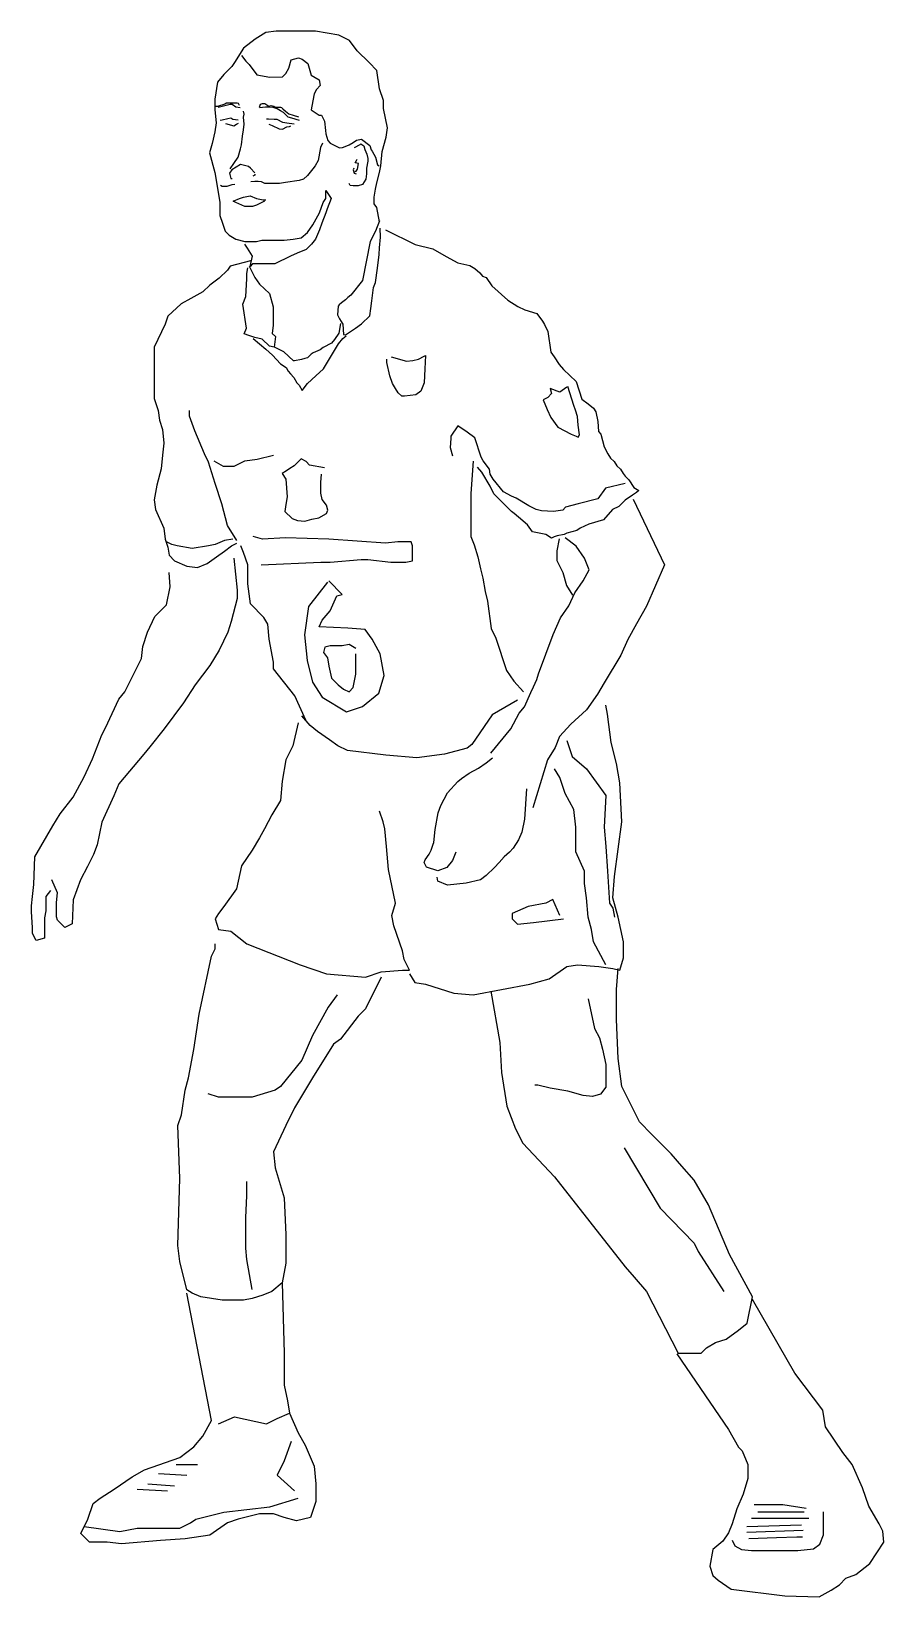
# Model space of a CAD drawing. Header units: metres. Extents: x 15.72 to 20.87, y 19.33 to 22.09.
# Drawn here: x 16.803 to 17.8, y 19.406 to 21.238 of the extents above; entities that cross this region are included whole.
import ezdxf

# ---------------------------------------------------------------- set-up
doc = ezdxf.new("R2010")
doc.units = ezdxf.units.M
doc.header["$MEASUREMENT"] = 0

# ---------------------------------------------------------------- blocks, each defined once
blk = doc.blocks.new('giocatori pallavolo')
for p, q in [((50.27, 178.49), (49.05, 177.54)), ((51.36, 179.17), (50.27, 178.49)), ((52.46, 179.31), (51.36, 179.17)), ((54.64, 179.31), (52.46, 179.31)), ((56.55, 179.31), (54.64, 179.31)), ((59, 178.9), (56.55, 179.31)), ((60.09, 178.36), (59, 178.9)), ((60.91, 177.27), (60.09, 178.36)), ((49.05, 177.54), (48.09, 176.04)), ((48.84, 176.8), (49.3, 176.19)), ((54.03, 176.34), (54.79, 176.55)), ((54.79, 176.55), (55.15, 176.39)), ((62.14, 176.04), (60.91, 177.27)), ((47, 174.81), (46.32, 173.99)), ((47.82, 175.63), (47, 174.81)), ((48.09, 176.04), (47.82, 175.63)), ((49.3, 176.19), (49.65, 175.84)), ((49.65, 175.84), (50.42, 174.77)), ((53.11, 174.56), (53.47, 174.92)), ((53.47, 174.92), (53.77, 175.48)), ((53.77, 175.48), (54.03, 176.34)), ((55.15, 176.39), (55.76, 175.94)), ((55.76, 175.94), (56.11, 174.72)), ((62.96, 175.22), (62.14, 176.04)), ((63.23, 173.31), (62.96, 175.22)), ((46.32, 173.99), (46.04, 172.22)), ((50.42, 174.77), (51.79, 174.51)), ((51.79, 174.51), (53.11, 174.56)), ((56.11, 174.72), (56.93, 174.26)), ((56.67, 173.24), (56.42, 172.79)), ((57.03, 173.65), (56.67, 173.24)), ((56.93, 174.26), (57.03, 173.65)), ((63.64, 172.09), (63.23, 173.31)), ((46.04, 172.22), (46.04, 171.13)), ((47.11, 171.72), (46.35, 171.46)), ((47.67, 171.67), (46.96, 171.51)), ((47.26, 171.82), (47.11, 171.72)), ((47.57, 171.82), (47.26, 171.82)), ((48.08, 171.82), (47.57, 171.82)), ((47.87, 171.67), (47.67, 171.67)), ((48.23, 171.41), (47.87, 171.67)), ((48.38, 171.82), (48.08, 171.82)), ((48.54, 171.77), (48.38, 171.82)), ((48.64, 171.57), (48.54, 171.77)), ((50.72, 171.41), (50.82, 171.72)), ((50.82, 171.72), (51.03, 171.77)), ((51.03, 171.77), (51.28, 171.77)), ((51.28, 171.77), (51.69, 171.51)), ((51.69, 171.51), (51.94, 171.57)), ((51.94, 171.57), (52.2, 171.51)), ((56.42, 172.79), (56.17, 171.51)), ((63.64, 171.27), (63.64, 172.09)), ((46.04, 171.13), (46.18, 169.77)), ((46.35, 171.46), (46.15, 171.46)), ((46.55, 171.41), (46.4, 171.36)), ((46.96, 171.51), (46.55, 171.41)), ((46.81, 170.04), (46.6, 169.99)), ((47.42, 170.19), (46.81, 170.04)), ((47.72, 170.24), (47.42, 170.19)), ((47.93, 170.09), (47.72, 170.24)), ((48.49, 170.04), (47.93, 170.09)), ((48.69, 171.31), (48.23, 171.41)), ((49.1, 170.65), (49.04, 170.96)), ((49.04, 170.35), (49.1, 170.65)), ((49.1, 169.63), (49.04, 170.35)), ((51.33, 171.41), (50.72, 171.31)), ((51.74, 171.41), (51.33, 171.41)), ((51.64, 170.14), (51.44, 170.14)), ((52.25, 170.09), (51.64, 170.14)), ((52.15, 171.36), (51.74, 171.41)), ((52.55, 171.21), (52.15, 171.36)), ((52.2, 171.51), (52.35, 171.41)), ((52.55, 170.09), (52.25, 170.09)), ((52.35, 171.41), (52.91, 171.41)), ((52.91, 171.01), (52.55, 171.21)), ((53.16, 169.79), (52.55, 170.09)), ((52.91, 171.41), (53.01, 171.36)), ((53.22, 170.85), (52.91, 171.01)), ((53.01, 171.36), (53.16, 171.21)), ((53.16, 171.21), (53.42, 170.96)), ((53.37, 170.7), (53.22, 170.85)), ((53.72, 170.35), (53.37, 170.7)), ((53.42, 170.96), (53.77, 170.7)), ((54.08, 170.24), (53.72, 170.35)), ((53.77, 170.7), (54.23, 170.55)), ((54.89, 169.99), (54.08, 170.24)), ((54.23, 170.55), (54.79, 170.4)), ((56.17, 171.51), (56.11, 171.11)), ((56.11, 171.11), (56.93, 170.55)), ((56.93, 170.55), (57.18, 170.55)), ((57.18, 170.55), (57.49, 169.94)), ((57.49, 169.94), (57.59, 168.97)), ((64.05, 169.22), (63.64, 171.27)), ((46.04, 168.81), (45.77, 167.59)), ((46.18, 169.77), (46.04, 168.81)), ((47.16, 169.69), (48.03, 169.43)), ((48.03, 169.43), (48.33, 169.63)), ((48.33, 169.63), (48.54, 169.74)), ((48.84, 167.45), (48.94, 168.36)), ((48.94, 168.36), (49.04, 169.02)), ((49.04, 169.02), (49.1, 169.63)), ((51.69, 169.63), (52.05, 169.48)), ((52.05, 169.48), (52.76, 169.13)), ((52.76, 169.13), (53.11, 169.08)), ((53.11, 169.08), (53.57, 169.33)), ((53.57, 169.74), (53.16, 169.79)), ((54.33, 169.63), (53.57, 169.74)), ((53.57, 169.33), (53.83, 169.38)), ((53.83, 169.38), (53.98, 169.43)), ((57.59, 168.97), (57.64, 168.62)), ((57.64, 168.62), (57.84, 167.91)), ((63.91, 168.27), (64.05, 169.22)), ((45.77, 167.59), (45.5, 166.63)), ((48.49, 166.18), (48.74, 167.04)), ((48.74, 167.04), (48.84, 167.45)), ((57.08, 167.19), (56.83, 165.82)), ((57.28, 167.65), (57.08, 167.19)), ((57.84, 167.91), (58.1, 167.65)), ((58.1, 167.65), (59.06, 167.14)), ((59.06, 167.14), (59.37, 167.19)), ((59.37, 167.19), (59.83, 167.35)), ((59.83, 167.35), (60.08, 167.45)), ((60.08, 167.45), (60.49, 167.7)), ((60.49, 167.7), (60.84, 167.96)), ((60.64, 167.19), (61.2, 167.5)), ((60.84, 167.96), (61.35, 168.06)), ((61.2, 167.5), (61.3, 167.55)), ((61.3, 167.55), (61.61, 167.35)), ((61.35, 168.06), (62.22, 167.4)), ((61.61, 167.35), (61.71, 166.99)), ((61.71, 166.99), (61.91, 166.48)), ((62.22, 167.4), (62.37, 166.94)), ((62.37, 166.94), (62.47, 166.79)), ((62.47, 166.79), (62.83, 166.18)), ((63.37, 165.27), (63.5, 166.77)), ((63.5, 166.77), (63.91, 168.27)), ((45.5, 166.63), (46.04, 164.59)), ((47.67, 164.96), (48.03, 165.52)), ((48.74, 165.42), (47.82, 164.86)), ((48.03, 165.52), (48.49, 166.18)), ((49.55, 165.21), (48.74, 165.42)), ((49.76, 165.01), (49.55, 165.21)), ((50.21, 164.55), (49.76, 165.01)), ((56.52, 165.26), (56.27, 164.96)), ((56.83, 165.82), (56.52, 165.26)), ((60.54, 165.01), (60.49, 164.86)), ((60.69, 165.57), (60.84, 165.82)), ((61.05, 165.52), (60.69, 165.57)), ((60.84, 165.82), (60.9, 165.97)), ((60.95, 164.91), (61.05, 165.52)), ((62.01, 165.77), (61.86, 165.01)), ((61.86, 165.01), (61.86, 164.45)), ((61.91, 166.48), (62.01, 166.03)), ((62.01, 166.03), (62.01, 165.77)), ((62.83, 166.18), (63.03, 165.36)), ((63.03, 165.36), (63.18, 165.26)), ((63.23, 164.59), (63.37, 165.27)), ((46.04, 164.59), (46.18, 163.77)), ((46.18, 163.77), (46.59, 161.45)), ((47.82, 164.86), (47.57, 164.5)), ((47.57, 164.5), (47.72, 163.94)), ((47.72, 163.94), (47.87, 163.94)), ((50.21, 163.64), (49.81, 163.59)), ((50.21, 164.3), (50.01, 164.2)), ((50.21, 164.4), (50.21, 164.3)), ((50.57, 163.64), (50.21, 163.64)), ((50.93, 163.59), (50.57, 163.64)), ((51.28, 163.43), (50.93, 163.59)), ((52.81, 163.43), (51.28, 163.43)), ((53.42, 163.53), (52.81, 163.43)), ((54.84, 163.74), (53.42, 163.53)), ((55.3, 163.89), (54.84, 163.74)), ((55.71, 164.25), (55.3, 163.89)), ((56.27, 164.96), (55.71, 164.25)), ((60.18, 163.23), (60.08, 163.43)), ((60.49, 164.86), (60.59, 164.5)), ((60.59, 164.5), (60.79, 164.45)), ((60.64, 164.65), (60.79, 164.7)), ((60.79, 164.7), (60.95, 164.91)), ((61.81, 163.89), (61.45, 163.33)), ((61.86, 164.45), (61.81, 163.89)), ((62.82, 162.82), (62.96, 163.5)), ((62.96, 163.5), (63.23, 164.59)), ((46.81, 163.13), (46.65, 163.23)), ((47.32, 163.13), (46.81, 163.13)), ((47.82, 163.28), (47.32, 163.13)), ((48.13, 163.33), (47.82, 163.28)), ((47.95, 161.59), (48.64, 161.86)), ((48.64, 161.86), (49.05, 162)), ((49.05, 162), (49.73, 162.13)), ((49.73, 162.13), (50.41, 161.86)), ((50.41, 161.86), (51.09, 161.72)), ((57.37, 161.45), (57.64, 161.86)), ((57.64, 161.86), (57.64, 162.68)), ((57.64, 162.68), (58.18, 161.86)), ((58.18, 161.86), (57.78, 160.77)), ((60.49, 163.18), (60.18, 163.23)), ((61, 163.18), (60.49, 163.18)), ((61.45, 163.33), (61, 163.18)), ((62.69, 162), (62.82, 162.82)), ((62.69, 161.32), (62.69, 162)), ((46.59, 161.45), (46.59, 160.09)), ((48.23, 161.45), (47.95, 161.59)), ((49.18, 161.04), (48.23, 161.45)), ((50, 161.04), (49.18, 161.04)), ((50.41, 161.18), (50, 161.04)), ((51.23, 161.59), (50.41, 161.18)), ((51.09, 161.72), (51.36, 161.72)), ((56.27, 159.13), (56.96, 160.36)), ((56.96, 160.36), (57.37, 161.45)), ((57.64, 160.36), (57.23, 159.27)), ((57.78, 160.77), (57.64, 160.36)), ((62.96, 160.91), (62.69, 161.32)), ((63.23, 159.41), (62.96, 160.91)), ((46.59, 160.09), (46.86, 159.27)), ((46.86, 159.27), (47.14, 158.45)), ((55.73, 158.32), (56.27, 159.13)), ((56.96, 158.59), (56.55, 157.63)), ((57.23, 159.27), (56.96, 158.59)), ((63.23, 159.52), (62.83, 158.45)), ((63.34, 157.84), (63.29, 158.76)), ((63.86, 158.59), (66.94, 157.06)), ((47.14, 158.45), (47.54, 158.04)), ((47.54, 158.04), (48.23, 157.63)), ((48.23, 157.63), (49.18, 157.36)), ((49.18, 157.36), (50.41, 157.36)), ((49.45, 156.68), (49.18, 157.09)), ((50.41, 157.36), (50.95, 157.5)), ((50.95, 157.5), (53.27, 157.5)), ((53.27, 157.5), (54.23, 157.63)), ((54.23, 157.63), (55.05, 157.77)), ((55.05, 157.77), (55.73, 158.32)), ((56.14, 157.09), (55.59, 156.54)), ((56.55, 157.63), (56.14, 157.09)), ((62.27, 157.38), (61.45, 153.32)), ((62.83, 158.45), (62.27, 157.38)), ((63.23, 156.72), (63.34, 157.84)), ((66.94, 157.06), (68.78, 156.62)), ((49.76, 155.37), (47.64, 154.81)), ((50, 155.86), (49.45, 156.68)), ((49.73, 154.77), (50, 155.86)), ((53.96, 155.86), (52.32, 155.04)), ((54.64, 156.14), (53.96, 155.86)), ((55.59, 156.54), (54.64, 156.14)), ((63.03, 154.59), (63.18, 156.01)), ((63.18, 156.01), (63.23, 156.72)), ((68.78, 156.62), (70.17, 155.81)), ((70.17, 155.81), (71.42, 155.15)), ((47.36, 154.38), (46.51, 153.54)), ((47.64, 154.81), (47.36, 154.38)), ((49.4, 154.03), (49.5, 154.64)), ((49.4, 153.47), (49.4, 154.03)), ((49.65, 154.79), (50.21, 153.62)), ((50, 155.04), (49.73, 154.77)), ((51.09, 155.04), (50, 155.04)), ((50.21, 153.62), (50.72, 152.91)), ((52.32, 155.04), (51.09, 155.04)), ((62.83, 153.11), (63.03, 154.59)), ((71.42, 155.15), (72.66, 154.86)), ((72.66, 154.86), (73.18, 154.56)), ((73.18, 154.56), (73.69, 154.12)), ((73.69, 154.12), (73.98, 153.76)), ((73.98, 153.76), (74.35, 153.61)), ((74.35, 153.61), (74.94, 152.73)), ((44.82, 152.13), (43.55, 151.42)), ((45.52, 152.83), (44.82, 152.13)), ((46.51, 153.54), (45.52, 152.83)), ((49.3, 151.64), (49.4, 153.47)), ((50.72, 152.91), (51.74, 151.95)), ((51.74, 151.95), (52.15, 150.57)), ((61.45, 153.32), (60.23, 151.79)), ((62.42, 151.18), (62.62, 152.56)), ((62.62, 152.56), (62.83, 153.11)), ((74.94, 152.73), (76.62, 151.26)), ((42.56, 150.86), (41.15, 149.59)), ((43.55, 151.42), (42.56, 150.86)), ((48.99, 150.83), (49.3, 151.64)), ((49.35, 148.34), (48.99, 150.83)), ((52.15, 150.57), (52.15, 148.64)), ((58.91, 150.62), (58.86, 149.71)), ((59.01, 150.78), (58.91, 150.62)), ((59.27, 150.98), (59.01, 150.78)), ((59.67, 151.28), (59.27, 150.98)), ((59.93, 151.54), (59.67, 151.28)), ((60.23, 151.79), (59.93, 151.54)), ((62.22, 149.61), (62.32, 150.37)), ((62.32, 150.37), (62.42, 151.18)), ((76.62, 151.26), (77.65, 150.6)), ((77.65, 150.6), (78.38, 150.24)), ((40.87, 148.74), (39.74, 146.34)), ((41.15, 149.59), (40.87, 148.74)), ((58.86, 149.71), (59.06, 149.3)), ((59.16, 148.81), (59, 147.82)), ((59.06, 149.3), (59.42, 148.74)), ((59.42, 148.74), (59.47, 147.68)), ((60.74, 148.34), (61.35, 148.79)), ((61.35, 148.79), (62.22, 149.61)), ((78.38, 150.24), (79.63, 149.87)), ((79.63, 149.87), (80.22, 149.07)), ((80.22, 149.07), (80.44, 148.7)), ((80.44, 148.7), (80.8, 147.97)), ((49.1, 147.73), (49.35, 148.34)), ((49.6, 147.57), (49.1, 147.73)), ((50.21, 147.37), (49.6, 147.57)), ((50.05, 147.24), (51.37, 146.14)), ((50.98, 147.17), (50.21, 147.37)), ((51.74, 146.46), (50.98, 147.17)), ((52.15, 148.64), (52.05, 147.78)), ((52.05, 147.78), (52.4, 147.47)), ((52.4, 147.47), (52.25, 146.35)), ((58.55, 147.14), (58.23, 146.75)), ((59, 147.82), (58.55, 147.14)), ((58.97, 146.69), (59.42, 147.24)), ((59.42, 147.24), (59.77, 147.53)), ((59.47, 147.68), (59.67, 147.62)), ((59.67, 147.62), (60.74, 148.34)), ((80.8, 147.97), (81.1, 145.84)), ((39.74, 146.34), (39.74, 143.66)), ((51.37, 146.14), (52.08, 145.5)), ((52.25, 146.35), (51.74, 146.46)), ((52.08, 145.5), (52.92, 144.6)), ((52.43, 146.27), (52.21, 146.37)), ((53.24, 145.85), (52.43, 146.27)), ((54.27, 144.92), (53.24, 145.85)), ((56.1, 145.63), (55.72, 145.24)), ((56.3, 145.76), (56.1, 145.63)), ((57.04, 146.08), (56.3, 145.76)), ((57.36, 146.3), (57.04, 146.08)), ((58.23, 146.75), (57.36, 146.3)), ((57.39, 144.09), (58.97, 146.69)), ((67.9, 145.4), (68.04, 145.47)), ((68.04, 145.47), (67.97, 144.08)), ((81.1, 145.84), (81.46, 145.33)), ((52.92, 144.6), (53.5, 144.21)), ((53.5, 144.21), (53.72, 143.83)), ((53.72, 143.83), (53.95, 143.57)), ((54.36, 144.92), (54.27, 144.92)), ((55.1, 145.05), (54.36, 144.92)), ((55.43, 145.15), (55.1, 145.05)), ((55.72, 145.24), (55.43, 145.15)), ((56.59, 143.35), (57.39, 144.09)), ((64.01, 144.74), (64.01, 145.11)), ((64.3, 143.35), (64.01, 144.74)), ((64.45, 145.33), (66.06, 144.89)), ((66.06, 144.89), (66.72, 144.96)), ((66.72, 144.96), (67.31, 145.11)), ((67.31, 145.11), (67.9, 145.4)), ((67.97, 144.08), (67.9, 142.62)), ((81.46, 145.33), (81.98, 144.52)), ((81.98, 144.52), (82.42, 144.01)), ((82.42, 144.01), (83.74, 142.76)), ((39.74, 143.66), (39.74, 142.96)), ((39.74, 142.96), (39.74, 141.83)), ((53.95, 143.57), (54.3, 143.18)), ((54.3, 143.18), (54.62, 142.64)), ((54.62, 142.64), (54.85, 142.38)), ((54.85, 142.38), (55.17, 141.83)), ((55.17, 141.83), (55.72, 142.54)), ((55.72, 142.54), (56.59, 143.35)), ((64.6, 142.54), (64.3, 143.35)), ((64.89, 142.03), (64.6, 142.54)), ((67.9, 142.62), (67.53, 141.74)), ((82.78, 142.18), (82.05, 141.66)), ((83.3, 140.93), (82.86, 142.25)), ((83.74, 142.76), (84.33, 140.93)), ((39.74, 141.83), (39.74, 140.98)), ((39.74, 140.98), (40.16, 139.72)), ((65.18, 141.59), (64.89, 142.03)), ((65.55, 141.22), (65.18, 141.59)), ((65.84, 141.22), (65.55, 141.22)), ((67.02, 141.37), (65.84, 141.22)), ((67.53, 141.74), (67.02, 141.37)), ((80.8, 141.08), (80.29, 140.86)), ((80.29, 140.86), (80.73, 139.83)), ((81.17, 141.52), (80.8, 141.08)), ((82.05, 141.66), (81.02, 142.03)), ((81.02, 142.03), (81.17, 141.52)), ((83.52, 140.27), (83.3, 140.93)), ((84.33, 140.93), (84.99, 140.42)), ((40.16, 139.72), (40.3, 138.73)), ((43.41, 139.15), (43.41, 139.72)), ((43.97, 137.6), (43.41, 139.15)), ((80.73, 139.83), (81.1, 139.02)), ((81.1, 139.02), (81.83, 138)), ((83.67, 139.76), (83.52, 140.27)), ((83.89, 139.1), (83.67, 139.76)), ((83.96, 138.22), (83.89, 139.1)), ((84.99, 140.42), (85.57, 139.98)), ((85.57, 139.98), (85.79, 139.61)), ((85.79, 139.61), (86.01, 138.58)), ((40.3, 138.73), (40.59, 137.74)), ((40.59, 137.74), (40.73, 136.33)), ((44.96, 135.2), (43.97, 137.6)), ((71.42, 138.14), (70.68, 137.04)), ((72.37, 137.48), (71.42, 138.14)), ((73.18, 136.9), (72.37, 137.48)), ((81.83, 138), (83.22, 137.26)), ((83.22, 137.26), (83.74, 137.04)), ((84.11, 137.19), (83.96, 138.22)), ((86.01, 138.58), (86.09, 137.56)), ((86.09, 137.56), (86.31, 137.26)), ((86.31, 137.26), (86.67, 135.94)), ((40.73, 136.33), (40.59, 135.06)), ((70.68, 136.82), (70.61, 135.87)), ((70.61, 135.87), (70.83, 134.99)), ((70.68, 137.04), (70.68, 136.82)), ((73.84, 134.85), (73.18, 136.9)), ((83.74, 137.04), (83.96, 136.97)), ((83.96, 136.97), (84.11, 137.19)), ((86.67, 135.94), (87.04, 135.21)), ((40.59, 135.06), (40.44, 133.65)), ((45.38, 134.36), (44.96, 135.2)), ((46.09, 132.1), (45.38, 134.36)), ((45.95, 134.5), (46.94, 133.93)), ((48.06, 133.93), (49.19, 134.5)), ((49.19, 134.5), (50.46, 134.64)), ((50.46, 134.64), (52.16, 135.06)), ((54.33, 133.97), (53.89, 133.67)), ((55.06, 134.7), (54.33, 133.97)), ((55.57, 134.41), (55.06, 134.7)), ((55.94, 134.04), (55.57, 134.41)), ((57.48, 133.75), (55.94, 134.04)), ((73, 134.45), (72.75, 131.08)), ((74.06, 134.48), (73.84, 134.85)), ((74.72, 133.6), (74.06, 134.48)), ((87.04, 135.21), (87.33, 134.77)), ((87.33, 134.77), (87.7, 134.41)), ((87.7, 134.41), (87.99, 133.97)), ((87.99, 133.97), (88.36, 133.6)), ((40.44, 133.65), (40.02, 131.96)), ((46.94, 133.93), (48.06, 133.93)), ((53.52, 133.45), (53.08, 133.16)), ((53.08, 133.16), (53.45, 132.57)), ((53.45, 132.57), (53.59, 130.74)), ((53.89, 133.67), (53.52, 133.45)), ((57.11, 132.21), (57.19, 133.09)), ((73.91, 133.31), (73.47, 133.82)), ((74.79, 131.84), (73.91, 133.31)), ((74.79, 133.09), (74.72, 133.6)), ((75.08, 132.57), (74.79, 133.09)), ((76.18, 131.25), (75.08, 132.57)), ((88.36, 133.6), (88.65, 133.16)), ((88.65, 133.16), (88.87, 132.87)), ((88.87, 132.87), (89.24, 132.5)), ((89.24, 132.5), (89.75, 131.69)), ((40.02, 131.96), (39.74, 130.41)), ((46.79, 129.98), (46.09, 132.1)), ((53.59, 130.74), (53.45, 129.93)), ((57.11, 131.11), (57.11, 132.21)), ((57.26, 130.45), (57.11, 131.11)), ((72.75, 131.08), (72.75, 128.33)), ((75.16, 131.03), (74.79, 131.84)), ((75.89, 130.3), (75.16, 131.03)), ((76.99, 130.81), (76.18, 131.25)), ((77.5, 130.59), (76.99, 130.81)), ((86.82, 131.62), (86.01, 130.52)), ((88.87, 132.13), (86.82, 131.62)), ((89.61, 130.89), (88.87, 130.37)), ((90.05, 131.18), (89.61, 130.89)), ((89.75, 131.69), (90.27, 131.4)), ((90.27, 131.4), (90.05, 131.18)), ((39.74, 130.41), (39.88, 129.42)), ((39.88, 129.42), (40.73, 127.45)), ((47.36, 127.73), (46.79, 129.98)), ((53.45, 129.93), (53.37, 129.2)), ((53.37, 129.2), (54.11, 128.47)), ((57.7, 129.86), (57.26, 130.45)), ((57.85, 129.35), (57.7, 129.86)), ((57.7, 128.98), (57.85, 129.35)), ((76.48, 129.71), (75.89, 130.3)), ((76.99, 129.2), (76.48, 129.71)), ((77.28, 128.98), (76.99, 129.2)), ((78.82, 129.79), (77.5, 130.59)), ((79.56, 129.42), (78.82, 129.79)), ((80.14, 129.27), (79.56, 129.42)), ((81.39, 129.2), (80.14, 129.27)), ((82.34, 129.35), (81.39, 129.2)), ((82.64, 129.64), (82.34, 129.35)), ((83.96, 130.01), (82.64, 129.64)), ((86.01, 130.52), (83.96, 130.01)), ((87.55, 129.42), (86.6, 128.32)), ((88.21, 129.71), (87.55, 129.42)), ((88.87, 130.37), (88.21, 129.71)), ((89.7, 130.49), (92.96, 123.63)), ((40.73, 127.45), (40.87, 126.32)), ((48.35, 126.18), (47.36, 127.73)), ((54.11, 128.47), (54.69, 128.25)), ((54.69, 128.25), (55.43, 128.18)), ((55.43, 128.18), (56.16, 128.4)), ((56.16, 128.4), (56.89, 128.54)), ((56.89, 128.54), (57.7, 128.98)), ((72.75, 128.33), (72.75, 126.59)), ((77.72, 128.61), (77.28, 128.98)), ((78.68, 127.81), (77.72, 128.61)), ((79.19, 127.08), (78.68, 127.81)), ((84.18, 127.44), (83.81, 127.22)), ((85.06, 127.88), (84.18, 127.44)), ((86.6, 128.32), (85.06, 127.88)), ((40.87, 126.32), (41.15, 125.47)), ((41.57, 125.75), (41.01, 126.04)), ((47.08, 126.18), (46.09, 125.75)), ((47.92, 126.32), (47.08, 126.18)), ((47.78, 125.61), (48.35, 125.9)), ((51.03, 126.32), (50.04, 126.6)), ((53.43, 126.46), (51.03, 126.32)), ((57.94, 126.32), (53.43, 126.46)), ((63.87, 125.9), (57.94, 126.32)), ((65.14, 126.04), (63.87, 125.9)), ((66.55, 126.04), (65.14, 126.04)), ((66.69, 125.61), (66.55, 126.04)), ((72.75, 126.59), (73.12, 125.71)), ((80.58, 126.78), (79.19, 127.08)), ((81.17, 126.42), (80.58, 126.78)), ((81.46, 126.56), (81.17, 126.42)), ((81.76, 126.64), (81.46, 126.56)), ((81.99, 126.34), (81.74, 125.09)), ((82.49, 126.78), (81.76, 126.64)), ((82.78, 126.93), (82.49, 126.78)), ((83.74, 125.59), (82.61, 126.46)), ((83.81, 127.22), (82.78, 126.93)), ((41.15, 125.47), (41.29, 124.63)), ((41.29, 124.63), (41.86, 124.06)), ((42.14, 125.61), (41.57, 125.75)), ((43.69, 125.33), (42.14, 125.61)), ((45.38, 125.61), (43.69, 125.33)), ((45.24, 123.78), (46.23, 124.48)), ((46.09, 125.75), (45.38, 125.61)), ((46.23, 124.48), (47.08, 125.05)), ((47.08, 125.05), (47.78, 125.61)), ((48.02, 124.34), (48.39, 120.97)), ((49.05, 124.91), (48.77, 125.61)), ((49.48, 123.64), (49.05, 124.91)), ((58.08, 123.92), (61.33, 124.2)), ((61.33, 124.2), (62.03, 124.2)), ((62.03, 124.2), (64.43, 123.92)), ((66.69, 125.19), (66.69, 125.61)), ((66.69, 124.06), (66.69, 125.19)), ((73.12, 125.71), (73.5, 124.47)), ((73.5, 124.47), (73.75, 123.22)), ((81.74, 125.09), (81.74, 124.09)), ((84.61, 124.34), (83.74, 125.59)), ((85.11, 123.09), (84.61, 124.34)), ((41.4, 121.35), (41.28, 122.84)), ((41.86, 124.06), (43.13, 123.5)), ((43.13, 123.5), (44.25, 123.36)), ((44.25, 123.36), (45.24, 123.78)), ((49.48, 121.66), (49.48, 123.64)), ((50.89, 123.64), (57.1, 123.92)), ((57.1, 123.92), (58.08, 123.92)), ((64.43, 123.92), (65.99, 123.92)), ((65.99, 123.92), (66.69, 124.06)), ((73.75, 123.22), (74, 122.22)), ((81.74, 124.09), (82.36, 122.84)), ((82.36, 122.84), (82.74, 121.47)), ((84.49, 121.97), (85.11, 123.09)), ((92.96, 123.63), (91.1, 119.32)), ((41.03, 119.47), (41.4, 121.35)), ((48.39, 120.97), (48.39, 120.1)), ((49.76, 119.55), (49.48, 121.66)), ((57.8, 121.81), (55.83, 119.27)), ((59.35, 120.54), (57.94, 121.95)), ((74, 122.22), (74.25, 120.85)), ((82.74, 121.47), (83.36, 120.47)), ((83.61, 120.72), (84.49, 121.97)), ((39.78, 118.23), (41.03, 119.47)), ((48.39, 120.1), (47.77, 117.73)), ((51.17, 118.14), (49.76, 119.55)), ((55.83, 119.27), (55.4, 116.31)), ((58.08, 118.84), (58.79, 120.4)), ((58.79, 120.4), (59.35, 120.54)), ((74.25, 120.85), (74.49, 119.85)), ((74.49, 119.85), (74.87, 116.98)), ((82.11, 118.1), (82.99, 119.35)), ((82.99, 119.35), (83.61, 120.72)), ((91.1, 119.32), (90.05, 117.46)), ((39.03, 116.6), (39.78, 118.23)), ((47.77, 117.73), (47.4, 116.6)), ((51.59, 117.43), (51.17, 118.14)), ((56.95, 117.15), (57.24, 117.86)), ((57.24, 117.86), (58.08, 118.84)), ((81.36, 116.35), (82.11, 118.1)), ((38.53, 115.11), (39.03, 116.6)), ((47.4, 116.6), (46.52, 114.73)), ((51.73, 115.88), (51.59, 117.43)), ((55.4, 116.31), (55.68, 113.63)), ((59.92, 117.01), (56.95, 117.15)), ((61.75, 116.87), (59.92, 117.01)), ((62.46, 115.88), (61.75, 116.87)), ((74.87, 116.98), (75.37, 115.98)), ((79.83, 112.26), (81.36, 116.35)), ((90.05, 117.46), (89.12, 115.83)), ((38.4, 113.86), (38.53, 115.11)), ((46.52, 114.73), (45.52, 113.11)), ((52.16, 113.48), (51.73, 115.88)), ((57.52, 115.04), (57.38, 114.47)), ((57.38, 114.47), (57.8, 113.91)), ((58.08, 115.18), (57.52, 115.04)), ((58.79, 115.18), (58.08, 115.18)), ((59.35, 115.18), (58.79, 115.18)), ((60.06, 115.32), (59.35, 115.18)), ((60.76, 114.9), (60.06, 115.32)), ((63.3, 114.33), (62.46, 115.88)), ((75.37, 115.98), (76.49, 112.61)), ((89.12, 115.83), (88.42, 114.21)), ((36.66, 110.36), (38.4, 113.86)), ((45.52, 113.11), (44.02, 111.11)), ((52.16, 112.78), (52.16, 113.48)), ((54.41, 109.96), (52.16, 112.78)), ((55.68, 113.63), (56.25, 111.37)), ((57.8, 113.91), (57.94, 113.06)), ((57.94, 113.06), (58.22, 111.79)), ((60.76, 113.2), (60.76, 114.33)), ((60.76, 112.22), (60.76, 113.2)), ((63.73, 112.07), (63.3, 114.33)), ((88.42, 114.21), (86.68, 111.3)), ((44.02, 111.11), (42.78, 109.24)), ((56.25, 111.37), (57.24, 109.82)), ((58.22, 111.79), (58.93, 111.09)), ((60.48, 110.81), (60.76, 112.22)), ((63.16, 110.24), (63.73, 112.07)), ((76.49, 112.61), (77.24, 111.49)), ((77.24, 111.49), (78.24, 110.36)), ((79.29, 110.91), (79.63, 111.66)), ((79.63, 111.66), (79.83, 112.26)), ((86.68, 111.3), (85.98, 110.14)), ((34.66, 106.62), (36.03, 109.62)), ((36.03, 109.62), (36.66, 110.36)), ((55.54, 107.42), (54.41, 109.96)), ((57.24, 109.82), (59.78, 108.27)), ((58.93, 111.09), (59.49, 110.66)), ((59.49, 110.66), (60.06, 110.38)), ((60.06, 110.38), (60.48, 110.81)), ((61.47, 108.83), (63.16, 110.24)), ((77.62, 109.49), (74.99, 107.99)), ((78.34, 108.82), (79.02, 110.31)), ((79.02, 110.31), (79.29, 110.91)), ((85.98, 110.14), (84.82, 108.51)), ((42.78, 109.24), (40.78, 106.5)), ((56.01, 106.87), (55.14, 107.87)), ((59.78, 108.27), (61.47, 108.83)), ((74.99, 107.99), (72.87, 104.87)), ((76.92, 106.53), (77.8, 108.15)), ((77.8, 108.15), (78.34, 108.82)), ((84.82, 108.51), (83.19, 107)), ((87.02, 108.05), (86.84, 108.97)), ((87.39, 105.1), (87.02, 108.05)), ((34.28, 105.87), (34.66, 106.62)), ((40.78, 106.5), (39.28, 104.62)), ((54.75, 107.13), (54.2, 104.73)), ((56.76, 106.25), (56.01, 106.87)), ((58.01, 105.37), (56.76, 106.25)), ((74.83, 103.97), (76.92, 106.53)), ((83.19, 107), (82.02, 105.72)), ((33.28, 103.38), (34.28, 105.87)), ((39.28, 104.62), (38.65, 103.88)), ((54.2, 104.73), (53.46, 103.26)), ((58.88, 104.75), (58.01, 105.37)), ((59.88, 104.25), (58.88, 104.75)), ((72.87, 104.87), (72.37, 104.5)), ((82.02, 105.72), (81.56, 104.55)), ((82.78, 105.29), (83.34, 103.63)), ((87.95, 102.89), (87.39, 105.1)), ((32.41, 101.5), (33.28, 103.38)), ((38.65, 103.88), (36.03, 100.76)), ((53.46, 103.26), (53.09, 101.05)), ((63.88, 103.75), (59.88, 104.25)), ((67.13, 103.5), (63.88, 103.75)), ((70, 103.88), (67.13, 103.5)), ((72.37, 104.5), (70, 103.88)), ((73.55, 102.41), (74.36, 102.95)), ((74.36, 102.95), (75.03, 103.49)), ((80.74, 103.27), (79.23, 98.27)), ((81.56, 104.55), (80.74, 103.27)), ((83.34, 103.63), (84.81, 102.34)), ((31.29, 99.38), (32.41, 101.5)), ((71.39, 101), (71.79, 101.34)), ((71.79, 101.34), (72.6, 101.88)), ((72.6, 101.88), (73.55, 102.41)), ((82.05, 101.42), (81.49, 102.34)), ((82.6, 99.76), (82.05, 101.42)), ((84.81, 102.34), (86.84, 99.57)), ((88.31, 100.86), (87.95, 102.89)), ((36.03, 100.76), (35.53, 99.51)), ((53.09, 101.05), (52.91, 99.02)), ((69.63, 98.5), (70.31, 99.85)), ((70.31, 99.85), (71.39, 101)), ((78.55, 100.26), (78.34, 97.09)), ((83.52, 98.1), (82.6, 99.76)), ((88.5, 96.81), (88.31, 100.86)), ((29.91, 97.64), (31.29, 99.38)), ((35.53, 99.51), (34.28, 96.76)), ((52.91, 99.02), (51.99, 97.55)), ((69.36, 97.76), (69.63, 98.5)), ((83.7, 96.26), (83.52, 98.1)), ((86.84, 99.57), (86.66, 96.26)), ((29.16, 96.39), (29.91, 97.64)), ((34.28, 96.76), (33.78, 94.39)), ((51.99, 97.55), (51.25, 96.07)), ((63.6, 96.81), (63.24, 97.92)), ((63.79, 96.07), (63.6, 96.81)), ((69.03, 96.01), (69.36, 97.76)), ((78.34, 97.09), (78.07, 95.74)), ((87.76, 91.1), (88.5, 96.81)), ((27.29, 93.14), (29.16, 96.39)), ((50.7, 95.15), (49.96, 93.86)), ((51.25, 96.07), (50.7, 95.15)), ((63.97, 94.23), (63.79, 96.07)), ((68.89, 94.66), (69.03, 96.01)), ((77.73, 94.93), (77.19, 94.05)), ((78.07, 95.74), (77.73, 94.93)), ((83.7, 94.6), (83.7, 96.26)), ((86.66, 96.26), (86.84, 94.23)), ((27.16, 90.27), (27.29, 93.14)), ((33.41, 93.39), (32.78, 92.15)), ((33.78, 94.39), (33.41, 93.39)), ((49.96, 93.86), (48.85, 92.2)), ((64.16, 91.83), (63.97, 94.23)), ((68.01, 92.84), (68.42, 93.44)), ((68.42, 93.44), (68.62, 93.85)), ((68.62, 93.85), (68.82, 94.46)), ((68.82, 94.46), (68.89, 94.66)), ((71.19, 93.65), (70.85, 92.77)), ((76.25, 93.17), (75.71, 92.57)), ((76.79, 93.65), (76.25, 93.17)), ((77.19, 94.05), (76.79, 93.65)), ((83.7, 93.68), (83.7, 94.6)), ((84.63, 91.65), (83.7, 93.68)), ((86.84, 94.23), (87.02, 91.65)), ((32.78, 92.15), (32.04, 90.77)), ((48.85, 92.2), (48.3, 89.81)), ((64.89, 88.33), (64.16, 91.83)), ((67.88, 92.57), (68.01, 92.84)), ((68.15, 92.09), (67.88, 92.57)), ((69.3, 91.69), (68.15, 92.09)), ((70.24, 92.03), (69.3, 91.69)), ((70.85, 92.77), (70.24, 92.03)), ((75.24, 92.03), (74.36, 91.22)), ((75.71, 92.57), (75.24, 92.03)), ((84.63, 90.36), (84.63, 91.65)), ((87.02, 91.65), (87.21, 88.33)), ((27.04, 89.03), (27.16, 90.27)), ((29.66, 89.4), (29.04, 90.77)), ((32.04, 90.77), (31.29, 88.65)), ((69.3, 90.61), (69.23, 91.02)), ((70.31, 90.21), (69.3, 90.61)), ((72.27, 90.41), (70.31, 90.21)), ((73.75, 90.75), (72.27, 90.41)), ((74.36, 91.22), (73.75, 90.75)), ((84.81, 88.89), (84.63, 90.36)), ((87.58, 88.89), (87.76, 91.1)), ((26.92, 88.03), (27.04, 89.03)), ((28.91, 89.65), (28.41, 89.03)), ((28.41, 89.03), (28.41, 87.53)), ((29.54, 88.4), (29.66, 89.4)), ((29.54, 87.65), (29.54, 88.4)), ((31.29, 88.65), (31.16, 86.16)), ((48.3, 89.81), (47.01, 87.96)), ((64.53, 87.04), (64.89, 88.33)), ((80.57, 88.33), (78.73, 87.96)), ((81.31, 88.7), (80.57, 88.33)), ((82.05, 87.04), (81.31, 88.7)), ((85, 86.86), (84.81, 88.89)), ((87.21, 88.33), (87.58, 87.78)), ((88.13, 86.86), (87.58, 88.89)), ((26.92, 87.4), (26.92, 88.03)), ((27.04, 85.78), (26.92, 87.4)), ((28.41, 87.53), (28.29, 86.78)), ((28.29, 86.78), (28.29, 85.91)), ((29.54, 86.9), (29.54, 87.65)), ((29.66, 86.53), (29.54, 86.9)), ((46.45, 87.23), (46.09, 86.67)), ((46.09, 86.67), (46.45, 85.57)), ((47.01, 87.96), (46.45, 87.23)), ((64.71, 85.94), (64.53, 87.04)), ((78.73, 87.96), (77.07, 87.23)), ((77.07, 87.23), (77.07, 86.67)), ((77.07, 86.67), (77.62, 86.12)), ((79.28, 86.31), (82.41, 86.67)), ((85.36, 85.57), (85, 86.86)), ((87.58, 87.78), (87.76, 86.86)), ((88.68, 84.28), (88.13, 86.86)), ((27.04, 85.16), (27.04, 85.78)), ((27.41, 84.41), (27.04, 85.16)), ((28.29, 85.91), (28.29, 84.66)), ((30.41, 85.78), (29.66, 86.53)), ((31.16, 86.16), (30.41, 85.78)), ((46.45, 85.57), (47.74, 85.38)), ((47.74, 85.38), (49.4, 84.09)), ((65.63, 83.36), (64.71, 85.94)), ((77.62, 86.12), (79.28, 86.31)), ((85.55, 84.28), (85.36, 85.57)), ((28.29, 84.66), (27.41, 84.41)), ((45.72, 82.8), (46.09, 83.54)), ((46.09, 83.54), (46.09, 84.09)), ((49.4, 84.09), (54.94, 81.88)), ((65.82, 82.44), (65.63, 83.36)), ((86.84, 81.88), (85.55, 84.28)), ((88.68, 82.62), (88.68, 84.28)), ((44.43, 76.72), (45.72, 82.8)), ((54.94, 81.88), (57.7, 80.96)), ((66.37, 81.33), (65.82, 82.44)), ((80.94, 80.41), (82.78, 81.7)), ((82.78, 81.7), (83.89, 81.88)), ((83.89, 81.88), (86.1, 81.7)), ((86.1, 81.7), (87.58, 81.51)), ((88.31, 81.33), (88.68, 82.62)), ((57.7, 80.96), (61.76, 80.59)), ((61.76, 80.59), (63.42, 81.15)), ((63.42, 80.59), (61.76, 77.28)), ((63.42, 81.15), (65.63, 81.33)), ((65.63, 81.33), (66.37, 81.33)), ((66.37, 80.96), (66.92, 80.04)), ((78.91, 79.86), (80.94, 80.41)), ((87.58, 81.51), (88.31, 81.33)), ((87.95, 79.3), (88.13, 81.51)), ((58.81, 78.75), (57.89, 77.46)), ((66.92, 80.04), (68.03, 79.86)), ((68.03, 79.86), (70.98, 78.93)), ((70.98, 78.93), (73.01, 78.75)), ((73.01, 78.75), (78.91, 79.86)), ((74.85, 79.12), (75.78, 73.78)), ((87.95, 76.17), (87.95, 79.3)), ((57.89, 77.46), (56.23, 74.51)), ((61.76, 77.28), (61.02, 76.54)), ((85.01, 78.33), (85.65, 75.23)), ((43.87, 73.04), (44.43, 76.72)), ((61.02, 76.54), (59.18, 74.14)), ((85.65, 75.23), (86.19, 74.26)), ((88.13, 72.12), (87.95, 76.17)), ((56.23, 74.51), (55.12, 71.93)), ((58.44, 73.59), (56.23, 70.09)), ((59.18, 74.14), (58.44, 73.59)), ((75.78, 73.78), (75.96, 70.64)), ((86.19, 74.26), (86.51, 73.08)), ((43.32, 70.09), (43.87, 73.04)), ((55.12, 71.93), (52.91, 69.17)), ((86.51, 73.08), (86.83, 71.48)), ((88.5, 69.17), (88.13, 72.12)), ((75.96, 70.64), (76.51, 67.14)), ((86.83, 71.48), (86.83, 69.12)), ((42.58, 66.22), (42.95, 68.8)), ((42.95, 68.8), (43.32, 70.09)), ((52.36, 68.8), (49.96, 68.06)), ((52.91, 69.17), (52.36, 68.8)), ((56.23, 70.09), (54.38, 66.96)), ((79.75, 69.33), (79.43, 69.33)), ((81.04, 69.01), (79.75, 69.33)), ((82.86, 68.69), (81.04, 69.01)), ((84.47, 68.26), (82.86, 68.69)), ((86.83, 69.12), (86.29, 68.37)), ((90.34, 65.48), (88.5, 69.17)), ((46.45, 68.06), (45.35, 68.43)), ((47.74, 68.06), (46.45, 68.06)), ((49.96, 68.06), (47.74, 68.06)), ((76.51, 67.14), (77.43, 64.75)), ((85.44, 68.15), (84.47, 68.26)), ((86.29, 68.37), (85.44, 68.15)), ((42.21, 65.11), (42.58, 66.22)), ((54.38, 66.96), (53.46, 65.11)), ((91.63, 64.19), (90.34, 65.48)), ((42.4, 59.59), (42.21, 65.11)), ((53.46, 65.11), (52.17, 62.35)), ((77.43, 64.75), (78.17, 63.27)), ((93.66, 62.17), (91.63, 64.19)), ((52.17, 62.35), (52.36, 60.69)), ((78.17, 63.27), (81.49, 59.77)), ((88.76, 62.8), (92.51, 56.48)), ((94.77, 60.88), (93.66, 62.17)), ((52.36, 60.69), (53.28, 57.56)), ((96.06, 59.4), (94.77, 60.88)), ((42.21, 52.58), (42.4, 59.59)), ((49.41, 57.76), (49.41, 59.26)), ((81.49, 59.77), (88.87, 50.37)), ((97.54, 56.82), (96.06, 59.4)), ((49.3, 55.51), (49.41, 57.76)), ((53.28, 57.56), (53.46, 53.69)), ((92.51, 56.48), (96.05, 52.83)), ((99.75, 51.66), (97.54, 56.82)), ((49.3, 52.3), (49.3, 55.51)), ((42.4, 50.92), (42.21, 52.58)), ((49.41, 51.12), (49.3, 52.3)), ((53.46, 53.69), (53.46, 50.74)), ((96.05, 52.83), (96.48, 51.98)), ((43.13, 47.98), (42.4, 50.92)), ((49.95, 48.01), (49.41, 51.12)), ((53.46, 50.74), (53.09, 48.71)), ((96.48, 51.98), (99.16, 47.8)), ((102.15, 47.24), (99.75, 51.66)), ((88.87, 50.37), (89.79, 49.27)), ((89.79, 49.27), (91.08, 47.79)), ((43.69, 47.61), (43.13, 47.98)), ((45.72, 34.34), (43.13, 47.61)), ((44.61, 47.24), (43.69, 47.61)), ((51.06, 47.42), (49.96, 47.06)), ((51.99, 47.79), (51.06, 47.42)), ((53.09, 48.71), (51.99, 47.79)), ((53.09, 48.71), (53.28, 41.34)), ((91.08, 47.79), (94.4, 41.34)), ((46.82, 46.87), (44.61, 47.24)), ((49.04, 46.87), (46.82, 46.87)), ((49.96, 47.06), (49.04, 46.87)), ((101.59, 44.48), (102.15, 47.24)), ((106.57, 39.26), (102.13, 46.97)), ((100.67, 43.74), (101.59, 44.48)), ((98.27, 42.45), (99.38, 42.82)), ((99.38, 42.82), (100.67, 43.74)), ((53.28, 41.34), (53.28, 40.05)), ((94.23, 41.28), (99.63, 33.38)), ((94.4, 41.34), (96.8, 41.34)), ((96.8, 41.34), (97.35, 41.9)), ((97.35, 41.9), (98.27, 42.45)), ((53.28, 40.05), (53.28, 38.03)), ((109.46, 35.4), (106.57, 39.26)), ((53.28, 38.03), (53.65, 36.37)), ((53.65, 36.37), (53.83, 35.08)), ((44.79, 32.68), (45.72, 34.34)), ((46.45, 33.97), (48.11, 34.71)), ((48.11, 34.71), (51.43, 33.97)), ((51.43, 33.97), (52.54, 34.52)), ((52.54, 34.52), (53.83, 35.08)), ((53.83, 35.08), (54.75, 33.05)), ((109.75, 33.67), (109.46, 35.4)), ((43.87, 31.58), (44.79, 32.68)), ((54.75, 33.05), (55.49, 31.76)), ((99.63, 33.38), (100.69, 31.55)), ((111.58, 30.97), (109.75, 33.67)), ((42.4, 30.47), (43.87, 31.58)), ((54.01, 32.13), (53.28, 30.1)), ((55.49, 31.76), (56.41, 29.55)), ((100.69, 31.55), (101.07, 31.16)), ((101.07, 31.16), (101.65, 29.72)), ((38.71, 29.18), (42.4, 30.47)), ((42.03, 29.73), (44.24, 29.73)), ((53.28, 30.1), (52.54, 28.63)), ((56.41, 29.55), (56.6, 27.71)), ((101.65, 29.72), (101.65, 28.27)), ((112.55, 29.72), (111.58, 30.97)), ((113.61, 27.31), (112.55, 29.72)), ((35.57, 27.15), (37.42, 28.44)), ((37.42, 28.44), (38.71, 29.18)), ((40.18, 28.81), (43.13, 28.63)), ((52.54, 28.63), (54.38, 26.97)), ((101.65, 28.27), (101.17, 26.63)), ((33.36, 25.68), (34.1, 26.23)), ((34.1, 26.23), (35.57, 27.15)), ((37.97, 27.15), (41.11, 26.97)), ((39.08, 27.71), (41.84, 27.52)), ((51.8, 25.31), (54.75, 26.23)), ((56.6, 27.71), (56.6, 25.86)), ((101.17, 26.63), (100.49, 25.09)), ((114.28, 25.38), (113.61, 27.31)), ((32.81, 24.02), (33.36, 25.68)), ((44.06, 24.02), (47.01, 24.76)), ((47.01, 24.76), (51.8, 25.31)), ((50.7, 24.57), (48.48, 24.02)), ((52.17, 24.57), (50.7, 24.57)), ((53.28, 24.2), (52.17, 24.57)), ((56.6, 25.86), (56.04, 24.2)), ((100.49, 25.09), (100.01, 23.55)), ((102.33, 25.57), (105.32, 25.57)), ((102.71, 24.8), (107.53, 24.8)), ((105.32, 25.57), (107.73, 25.19)), ((109.56, 24.13), (109.56, 24.8)), ((115.34, 23.55), (114.28, 25.38)), ((32.07, 22.55), (32.81, 24.02)), ((32.44, 23.28), (36.13, 22.73)), ((36.13, 22.73), (37.05, 22.91)), ((37.05, 22.91), (37.97, 23.1)), ((37.97, 23.1), (42.4, 23.1)), ((42.4, 23.1), (43.5, 23.65)), ((43.5, 23.65), (44.06, 24.02)), ((47.38, 23.65), (45.53, 22.36)), ((48.48, 24.02), (47.38, 23.65)), ((54.57, 23.84), (53.28, 24.2)), ((56.04, 24.2), (54.57, 23.84)), ((100.01, 23.55), (99.63, 22.59)), ((101.56, 23.26), (107.24, 23.45)), ((101.56, 22.68), (107.44, 22.88)), ((102.04, 24.13), (108.02, 24.13)), ((109.56, 22.39), (109.56, 24.13)), ((115.73, 22.78), (115.34, 23.55)), ((32.99, 21.63), (32.07, 22.55)), ((34.84, 21.63), (32.99, 21.63)), ((36.31, 21.44), (34.84, 21.63)), ((40.37, 21.81), (36.31, 21.44)), ((42.95, 21.99), (40.37, 21.81)), ((45.53, 22.36), (42.95, 21.99)), ((99.05, 21.72), (97.99, 20.85)), ((99.63, 22.59), (99.05, 21.72)), ((100.01, 21.82), (100.3, 21.24)), ((101.75, 22.01), (104.64, 22.1)), ((104.64, 22.1), (106.76, 22.2)), ((106.76, 22.2), (107.34, 22.2)), ((108.5, 20.95), (109.17, 21.43)), ((109.17, 21.43), (109.56, 22.39)), ((114.38, 19.41), (115.83, 21.62)), ((115.83, 21.62), (115.73, 22.78)), ((97.99, 20.85), (97.7, 19.12)), ((100.3, 21.24), (100.98, 20.85)), ((100.98, 20.85), (102.04, 20.76)), ((102.04, 20.76), (103, 20.76)), ((103, 20.76), (104.74, 20.76)), ((104.74, 20.76), (106.86, 20.76)), ((106.86, 20.76), (108.5, 20.95)), ((97.7, 19.12), (97.99, 18.15)), ((97.99, 18.15), (98.57, 17.67)), ((111.87, 17.87), (112.93, 18.25)), ((112.93, 18.25), (114.38, 19.41)), ((98.57, 17.67), (99.92, 16.71)), ((99.92, 16.71), (105.51, 16.03)), ((109.08, 15.94), (110.33, 16.61)), ((110.33, 16.61), (111.2, 17.19)), ((111.2, 17.19), (111.87, 17.87)), ((105.51, 16.03), (109.08, 15.94))]:
    blk.add_line(p, q)

msp = doc.modelspace()

# ---------------------------------------------------------------- block references
at = {"xscale": 0.01121262327284057, "yscale": 0.01121262327230397, "zscale": 0.0112126232720401}
msp.add_blockref('giocatori pallavolo', (16.5014, 19.2272), dxfattribs=at)

doc.saveas('drawing.dxf')
